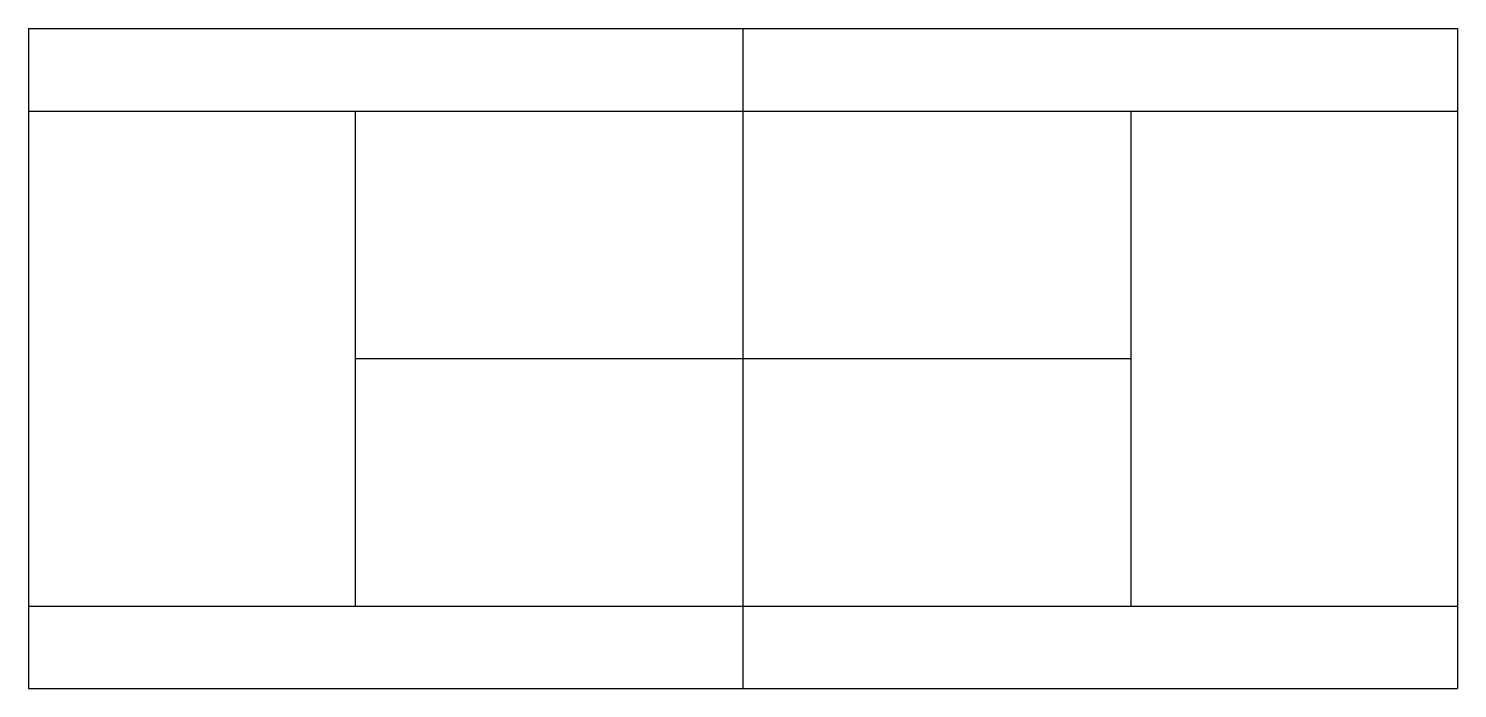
# Model space of a CAD drawing. Extents: x 556.9 to 580.6, y 923 to 934.
import ezdxf

# ---------------------------------------------------------------- set-up
doc = ezdxf.new("R2010")
doc.units = 0
doc.header["$LTSCALE"] = 2.5
doc.header["$MEASUREMENT"] = 0
doc.layers.add('N-LNHVISTA', color=2, linetype='CONTINUOUS')

msp = doc.modelspace()

# ---------------------------------------------------------------- linework, layer by layer
at = {"layer": 'N-LNHVISTA'}
for p, q in [((556.856, 933.954), (556.856, 922.984)), ((556.856, 933.954), (580.626, 933.954)), ((568.741, 933.954), (568.741, 922.984)), ((580.626, 933.954), (580.626, 922.984)), ((556.856, 932.584), (580.626, 932.584)), ((562.291, 932.584), (562.291, 924.354)), ((575.191, 932.584), (575.191, 924.354)), ((562.291, 928.469), (575.191, 928.469)), ((556.856, 924.354), (580.626, 924.354)), ((556.856, 922.984), (580.626, 922.984))]:
    msp.add_line(p, q, dxfattribs=at)

doc.saveas('drawing.dxf')
